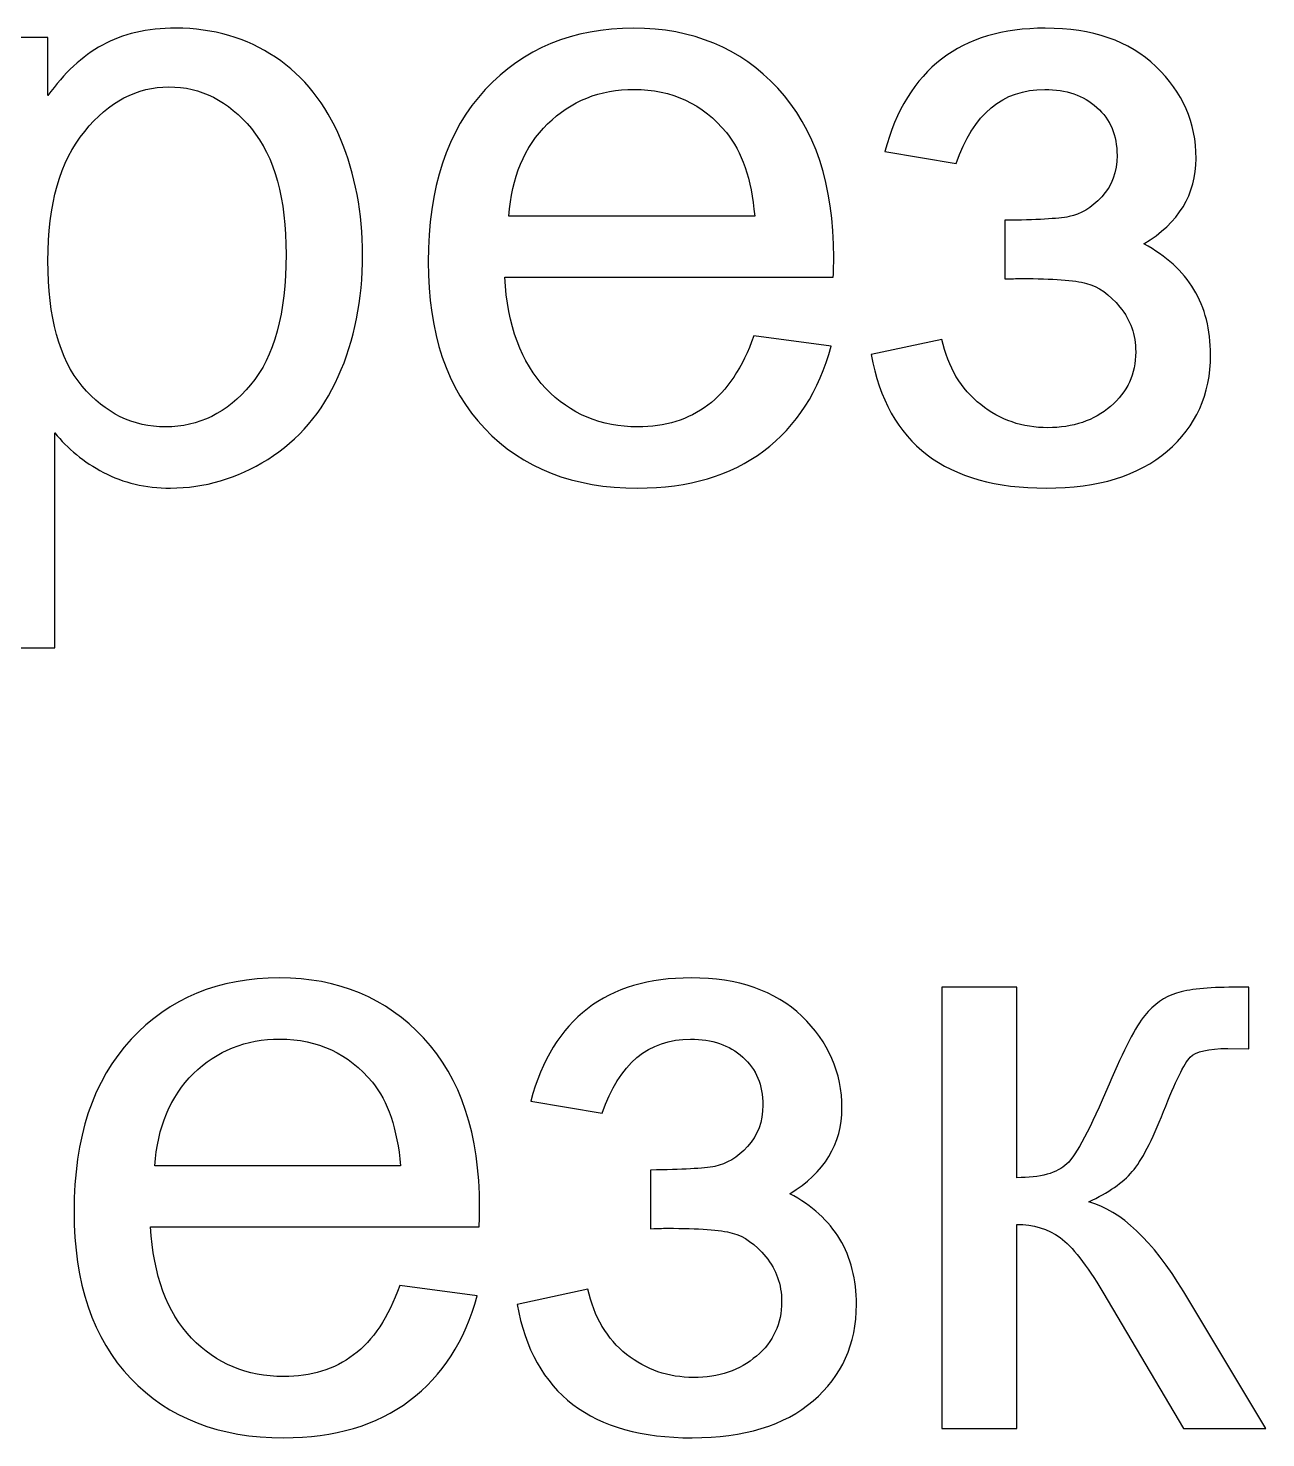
# Model space of a CAD drawing. Header units: millimetres. Extents: x 165 to 617, y -170 to 72.
# Drawn here: x 279.29 to 291.61, y 46.87 to 60.91 of the extents above; entities that cross this region are included whole.
import ezdxf

# ---------------------------------------------------------------- set-up
doc = ezdxf.new("R2010")
doc.units = ezdxf.units.MM
doc.header["$MEASUREMENT"] = 0
doc.layers.add('layer 1', color=7, linetype='Continuous')

msp = doc.modelspace()

# ---------------------------------------------------------------- linework, layer by layer
at = {"layer": 'layer 1', "color": 250}
for points, knots in [([(278.8099, 54.7368), (278.8099, 54.7368), (278.8099, 60.8159), (278.8099, 60.8159), (278.8099, 60.8159), (278.8099, 60.8159), (279.4872, 60.8159), (279.4872, 60.8159), (279.4872, 60.8159), (279.4872, 60.8159), (279.4872, 60.2388), (279.4872, 60.2388), (279.4872, 60.2388), (279.6467, 60.4617), (279.8273, 60.6296), (280.0291, 60.7411), (280.0291, 60.7411), (280.2295, 60.8526), (280.4736, 60.9091), (280.7601, 60.9091), (280.7601, 60.9091), (281.1354, 60.9091), (281.4656, 60.8131), (281.7521, 60.6198), (281.7521, 60.6198), (282.0385, 60.4279), (282.2544, 60.1555), (282.4012, 59.8056), (282.4012, 59.8056), (282.5465, 59.4542), (282.6199, 59.0704), (282.6199, 58.6513), (282.6199, 58.6513), (282.6199, 58.2039), (282.5395, 57.8004), (282.3786, 57.4405), (282.3786, 57.4405), (282.2177, 57.0821), (281.9835, 56.8069), (281.6759, 56.615), (281.6759, 56.615), (281.3697, 56.4245), (281.0465, 56.3286), (280.7079, 56.3286), (280.7079, 56.3286), (280.4595, 56.3286), (280.2365, 56.3808), (280.0404, 56.4852), (280.0404, 56.4852), (279.8428, 56.5896), (279.682, 56.7209), (279.555, 56.8803), (279.555, 56.8803), (279.555, 56.8803), (279.555, 54.7368), (279.555, 54.7368), (279.555, 54.7368), (279.555, 54.7368), (278.8099, 54.7368), (278.8099, 54.7368)], [0, 0, 0, 0, 0.0625, 0.0625, 0.0625, 0.0625, 0.125, 0.125, 0.125, 0.125, 0.1875, 0.1875, 0.1875, 0.1875, 0.25, 0.25, 0.25, 0.25, 0.3125, 0.3125, 0.3125, 0.3125, 0.375, 0.375, 0.375, 0.375, 0.4375, 0.4375, 0.4375, 0.4375, 0.5, 0.5, 0.5, 0.5, 0.5625, 0.5625, 0.5625, 0.5625, 0.625, 0.625, 0.625, 0.625, 0.6875, 0.6875, 0.6875, 0.6875, 0.75, 0.75, 0.75, 0.75, 0.8125, 0.8125, 0.8125, 0.8125, 0.875, 0.875, 0.875, 0.875, 1, 1, 1, 1]), ([(286.516, 57.8441), (286.516, 57.8441), (287.2865, 57.7425), (287.2865, 57.7425), (287.2865, 57.7425), (287.1665, 57.2952), (286.9422, 56.9466), (286.6148, 56.6997), (286.6148, 56.6997), (286.2874, 56.4527), (285.8697, 56.3286), (285.3603, 56.3286), (285.3603, 56.3286), (284.7197, 56.3286), (284.2117, 56.5261), (283.8363, 56.9212), (283.8363, 56.9212), (283.4609, 57.3149), (283.2733, 57.8695), (283.2733, 58.5821), (283.2733, 58.5821), (283.2733, 59.3187), (283.4624, 59.8916), (283.8419, 60.298), (283.8419, 60.298), (284.2215, 60.7059), (284.714, 60.9091), (285.3194, 60.9091), (285.3194, 60.9091), (285.905, 60.9091), (286.3834, 60.7101), (286.7545, 60.3107), (286.7545, 60.3107), (287.1256, 59.9114), (287.3119, 59.3498), (287.3119, 58.6259), (287.3119, 58.6259), (287.3119, 58.5821), (287.3105, 58.5158), (287.3077, 58.4283), (287.3077, 58.4283), (287.3077, 58.4283), (284.0353, 58.4283), (284.0353, 58.4283), (284.0353, 58.4283), (284.0635, 57.9471), (284.199, 57.5774), (284.4445, 57.322), (284.4445, 57.322), (284.6886, 57.0666), (284.9948, 56.9382), (285.3603, 56.9382), (285.3603, 56.9382), (285.6327, 56.9382), (285.8655, 57.0101), (286.0574, 57.1541), (286.0574, 57.1541), (286.2507, 57.298), (286.4031, 57.528), (286.516, 57.8441)], [0, 0, 0, 0, 0.0625, 0.0625, 0.0625, 0.0625, 0.125, 0.125, 0.125, 0.125, 0.1875, 0.1875, 0.1875, 0.1875, 0.25, 0.25, 0.25, 0.25, 0.3125, 0.3125, 0.3125, 0.3125, 0.375, 0.375, 0.375, 0.375, 0.4375, 0.4375, 0.4375, 0.4375, 0.5, 0.5, 0.5, 0.5, 0.5625, 0.5625, 0.5625, 0.5625, 0.625, 0.625, 0.625, 0.625, 0.6875, 0.6875, 0.6875, 0.6875, 0.75, 0.75, 0.75, 0.75, 0.8125, 0.8125, 0.8125, 0.8125, 0.875, 0.875, 0.875, 0.875, 1, 1, 1, 1]), ([(289.0151, 58.4114), (289.0151, 58.4114), (289.0151, 58.9956), (289.0151, 58.9956), (289.0151, 58.9956), (289.3283, 58.9984), (289.5428, 59.0111), (289.6557, 59.0323), (289.6557, 59.0323), (289.77, 59.0548), (289.8787, 59.1198), (289.9803, 59.2298), (289.9803, 59.2298), (290.0819, 59.3399), (290.1327, 59.4768), (290.1327, 59.6419), (290.1327, 59.6419), (290.1327, 59.8408), (290.0664, 60.0017), (289.9323, 60.1202), (289.9323, 60.1202), (289.7982, 60.2402), (289.6261, 60.2994), (289.413, 60.2994), (289.413, 60.2994), (288.9939, 60.2994), (288.7004, 60.0539), (288.5325, 59.5628), (288.5325, 59.5628), (288.5325, 59.5628), (287.8213, 59.6814), (287.8213, 59.6814), (287.8213, 59.6814), (288.0414, 60.4998), (288.5748, 60.9091), (289.4187, 60.9091), (289.4187, 60.9091), (289.8871, 60.9091), (290.254, 60.7821), (290.5207, 60.5266), (290.5207, 60.5266), (290.7874, 60.2712), (290.9201, 59.9664), (290.9201, 59.6122), (290.9201, 59.6122), (290.9201, 59.2552), (290.7465, 58.9702), (290.4008, 58.7599), (290.4008, 58.7599), (290.6223, 58.6414), (290.7874, 58.4904), (290.8989, 58.307), (290.8989, 58.307), (291.009, 58.1235), (291.064, 57.9062), (291.064, 57.655), (291.064, 57.655), (291.064, 57.2613), (290.9201, 56.9424), (290.6336, 56.6969), (290.6336, 56.6969), (290.3458, 56.4513), (289.945, 56.3286), (289.4285, 56.3286), (289.4285, 56.3286), (288.4266, 56.3286), (287.8453, 56.7717), (287.6858, 57.6578), (287.6858, 57.6578), (287.6858, 57.6578), (288.3885, 57.8102), (288.3885, 57.8102), (288.3885, 57.8102), (288.452, 57.5308), (288.5804, 57.3135), (288.7752, 57.1597), (288.7752, 57.1597), (288.9699, 57.0059), (289.1915, 56.9297), (289.4426, 56.9297), (289.4426, 56.9297), (289.6938, 56.9297), (289.9027, 57.0003), (290.0692, 57.1428), (290.0692, 57.1428), (290.2357, 57.2839), (290.3189, 57.4645), (290.3189, 57.6846), (290.3189, 57.6846), (290.3189, 57.8554), (290.2667, 58.0036), (290.1623, 58.1306), (290.1623, 58.1306), (290.0579, 58.2576), (289.9464, 58.3366), (289.8279, 58.3676), (289.8279, 58.3676), (289.7093, 58.4001), (289.4949, 58.4156), (289.1844, 58.4156), (289.1844, 58.4156), (289.159, 58.4156), (289.1026, 58.4142), (289.0151, 58.4114)], [0, 0, 0, 0, 0.037037, 0.037037, 0.037037, 0.037037, 0.0740741, 0.0740741, 0.0740741, 0.0740741, 0.1111111, 0.1111111, 0.1111111, 0.1111111, 0.1481481, 0.1481481, 0.1481481, 0.1481481, 0.1851852, 0.1851852, 0.1851852, 0.1851852, 0.2222222, 0.2222222, 0.2222222, 0.2222222, 0.2592593, 0.2592593, 0.2592593, 0.2592593, 0.2962963, 0.2962963, 0.2962963, 0.2962963, 0.3333333, 0.3333333, 0.3333333, 0.3333333, 0.3703704, 0.3703704, 0.3703704, 0.3703704, 0.4074074, 0.4074074, 0.4074074, 0.4074074, 0.4444444, 0.4444444, 0.4444444, 0.4444444, 0.4814815, 0.4814815, 0.4814815, 0.4814815, 0.5185185, 0.5185185, 0.5185185, 0.5185185, 0.5555556, 0.5555556, 0.5555556, 0.5555556, 0.5925926, 0.5925926, 0.5925926, 0.5925926, 0.6296296, 0.6296296, 0.6296296, 0.6296296, 0.6666667, 0.6666667, 0.6666667, 0.6666667, 0.7037037, 0.7037037, 0.7037037, 0.7037037, 0.7407407, 0.7407407, 0.7407407, 0.7407407, 0.7777778, 0.7777778, 0.7777778, 0.7777778, 0.8148148, 0.8148148, 0.8148148, 0.8148148, 0.8518519, 0.8518519, 0.8518519, 0.8518519, 0.8888889, 0.8888889, 0.8888889, 0.8888889, 0.9259259, 0.9259259, 0.9259259, 0.9259259, 1, 1, 1, 1]), ([(279.4872, 58.592), (279.4872, 58.029), (279.6015, 57.6127), (279.8287, 57.3432), (279.8287, 57.3432), (280.0573, 57.0736), (280.3339, 56.9382), (280.6585, 56.9382), (280.6585, 56.9382), (280.9887, 56.9382), (281.2709, 57.0779), (281.5051, 57.3573), (281.5051, 57.3573), (281.7408, 57.6367), (281.8579, 58.0685), (281.8579, 58.6541), (281.8579, 58.6541), (281.8579, 59.2129), (281.7436, 59.6306), (281.5136, 59.9086), (281.5136, 59.9086), (281.2836, 60.1866), (281.0098, 60.3248), (280.6909, 60.3248), (280.6909, 60.3248), (280.3748, 60.3248), (280.0954, 60.1767), (279.8527, 59.8818), (279.8527, 59.8818), (279.6086, 59.5854), (279.4872, 59.1564), (279.4872, 58.592)], [0, 0, 0, 0, 0.1111111, 0.1111111, 0.1111111, 0.1111111, 0.2222222, 0.2222222, 0.2222222, 0.2222222, 0.3333333, 0.3333333, 0.3333333, 0.3333333, 0.4444444, 0.4444444, 0.4444444, 0.4444444, 0.5555556, 0.5555556, 0.5555556, 0.5555556, 0.6666667, 0.6666667, 0.6666667, 0.6666667, 0.7777778, 0.7777778, 0.7777778, 0.7777778, 1, 1, 1, 1]), ([(284.0776, 59.0379), (284.0776, 59.0379), (286.5245, 59.0379), (286.5245, 59.0379), (286.5245, 59.0379), (286.492, 59.4076), (286.3975, 59.6842), (286.2437, 59.8691), (286.2437, 59.8691), (286.008, 60.1555), (285.7004, 60.2994), (285.3236, 60.2994), (285.3236, 60.2994), (284.9821, 60.2994), (284.6957, 60.1851), (284.4628, 59.9565), (284.4628, 59.9565), (284.2314, 59.7279), (284.103, 59.4217), (284.0776, 59.0379)], [0, 0, 0, 0, 0.1666667, 0.1666667, 0.1666667, 0.1666667, 0.3333333, 0.3333333, 0.3333333, 0.3333333, 0.5, 0.5, 0.5, 0.5, 0.6666667, 0.6666667, 0.6666667, 0.6666667, 1, 1, 1, 1]), ([(282.9896, 48.3854), (282.9896, 48.3854), (283.7601, 48.2838), (283.7601, 48.2838), (283.7601, 48.2838), (283.6401, 47.8365), (283.4158, 47.4879), (283.0884, 47.241), (283.0884, 47.241), (282.761, 46.994), (282.3433, 46.8699), (281.8339, 46.8699), (281.8339, 46.8699), (281.1933, 46.8699), (280.6853, 47.0674), (280.3099, 47.4625), (280.3099, 47.4625), (279.9345, 47.8562), (279.7469, 48.4108), (279.7469, 49.1234), (279.7469, 49.1234), (279.7469, 49.86), (279.936, 50.4329), (280.3155, 50.8393), (280.3155, 50.8393), (280.6951, 51.2472), (281.1876, 51.4504), (281.793, 51.4504), (281.793, 51.4504), (282.3786, 51.4504), (282.857, 51.2514), (283.2281, 50.852), (283.2281, 50.852), (283.5992, 50.4527), (283.7855, 49.8911), (283.7855, 49.1672), (283.7855, 49.1672), (283.7855, 49.1234), (283.7841, 49.0571), (283.7813, 48.9696), (283.7813, 48.9696), (283.7813, 48.9696), (280.5089, 48.9696), (280.5089, 48.9696), (280.5089, 48.9696), (280.5371, 48.4884), (280.6726, 48.1187), (280.9181, 47.8633), (280.9181, 47.8633), (281.1622, 47.6079), (281.4684, 47.4795), (281.8339, 47.4795), (281.8339, 47.4795), (282.1063, 47.4795), (282.3391, 47.5514), (282.531, 47.6954), (282.531, 47.6954), (282.7243, 47.8393), (282.8767, 48.0693), (282.9896, 48.3854)], [0, 0, 0, 0, 0.0625, 0.0625, 0.0625, 0.0625, 0.125, 0.125, 0.125, 0.125, 0.1875, 0.1875, 0.1875, 0.1875, 0.25, 0.25, 0.25, 0.25, 0.3125, 0.3125, 0.3125, 0.3125, 0.375, 0.375, 0.375, 0.375, 0.4375, 0.4375, 0.4375, 0.4375, 0.5, 0.5, 0.5, 0.5, 0.5625, 0.5625, 0.5625, 0.5625, 0.625, 0.625, 0.625, 0.625, 0.6875, 0.6875, 0.6875, 0.6875, 0.75, 0.75, 0.75, 0.75, 0.8125, 0.8125, 0.8125, 0.8125, 0.875, 0.875, 0.875, 0.875, 1, 1, 1, 1]), ([(285.4887, 48.9527), (285.4887, 48.9527), (285.4887, 49.5369), (285.4887, 49.5369), (285.4887, 49.5369), (285.8019, 49.5397), (286.0164, 49.5524), (286.1293, 49.5736), (286.1293, 49.5736), (286.2436, 49.5961), (286.3523, 49.6611), (286.4539, 49.7711), (286.4539, 49.7711), (286.5555, 49.8812), (286.6063, 50.0181), (286.6063, 50.1832), (286.6063, 50.1832), (286.6063, 50.3821), (286.54, 50.543), (286.4059, 50.6615), (286.4059, 50.6615), (286.2718, 50.7815), (286.0997, 50.8407), (285.8866, 50.8407), (285.8866, 50.8407), (285.4675, 50.8407), (285.174, 50.5952), (285.0061, 50.1041), (285.0061, 50.1041), (285.0061, 50.1041), (284.2949, 50.2227), (284.2949, 50.2227), (284.2949, 50.2227), (284.515, 51.0411), (285.0484, 51.4504), (285.8923, 51.4504), (285.8923, 51.4504), (286.3607, 51.4504), (286.7276, 51.3234), (286.9943, 51.0679), (286.9943, 51.0679), (287.261, 50.8125), (287.3937, 50.5077), (287.3937, 50.1535), (287.3937, 50.1535), (287.3937, 49.7965), (287.2201, 49.5115), (286.8744, 49.3012), (286.8744, 49.3012), (287.0959, 49.1827), (287.261, 49.0317), (287.3725, 48.8483), (287.3725, 48.8483), (287.4826, 48.6648), (287.5376, 48.4475), (287.5376, 48.1963), (287.5376, 48.1963), (287.5376, 47.8026), (287.3937, 47.4837), (287.1072, 47.2382), (287.1072, 47.2382), (286.8194, 46.9926), (286.4186, 46.8699), (285.9021, 46.8699), (285.9021, 46.8699), (284.9002, 46.8699), (284.3189, 47.313), (284.1594, 48.1991), (284.1594, 48.1991), (284.1594, 48.1991), (284.8621, 48.3515), (284.8621, 48.3515), (284.8621, 48.3515), (284.9256, 48.0721), (285.054, 47.8548), (285.2488, 47.701), (285.2488, 47.701), (285.4435, 47.5472), (285.6651, 47.471), (285.9162, 47.471), (285.9162, 47.471), (286.1674, 47.471), (286.3763, 47.5416), (286.5428, 47.6841), (286.5428, 47.6841), (286.7093, 47.8252), (286.7925, 48.0058), (286.7925, 48.2259), (286.7925, 48.2259), (286.7925, 48.3967), (286.7403, 48.5449), (286.6359, 48.6719), (286.6359, 48.6719), (286.5315, 48.7989), (286.42, 48.8779), (286.3015, 48.9089), (286.3015, 48.9089), (286.1829, 48.9414), (285.9685, 48.9569), (285.658, 48.9569), (285.658, 48.9569), (285.6326, 48.9569), (285.5762, 48.9555), (285.4887, 48.9527)], [0, 0, 0, 0, 0.037037, 0.037037, 0.037037, 0.037037, 0.0740741, 0.0740741, 0.0740741, 0.0740741, 0.1111111, 0.1111111, 0.1111111, 0.1111111, 0.1481481, 0.1481481, 0.1481481, 0.1481481, 0.1851852, 0.1851852, 0.1851852, 0.1851852, 0.2222222, 0.2222222, 0.2222222, 0.2222222, 0.2592593, 0.2592593, 0.2592593, 0.2592593, 0.2962963, 0.2962963, 0.2962963, 0.2962963, 0.3333333, 0.3333333, 0.3333333, 0.3333333, 0.3703704, 0.3703704, 0.3703704, 0.3703704, 0.4074074, 0.4074074, 0.4074074, 0.4074074, 0.4444444, 0.4444444, 0.4444444, 0.4444444, 0.4814815, 0.4814815, 0.4814815, 0.4814815, 0.5185185, 0.5185185, 0.5185185, 0.5185185, 0.5555556, 0.5555556, 0.5555556, 0.5555556, 0.5925926, 0.5925926, 0.5925926, 0.5925926, 0.6296296, 0.6296296, 0.6296296, 0.6296296, 0.6666667, 0.6666667, 0.6666667, 0.6666667, 0.7037037, 0.7037037, 0.7037037, 0.7037037, 0.7407407, 0.7407407, 0.7407407, 0.7407407, 0.7777778, 0.7777778, 0.7777778, 0.7777778, 0.8148148, 0.8148148, 0.8148148, 0.8148148, 0.8518519, 0.8518519, 0.8518519, 0.8518519, 0.8888889, 0.8888889, 0.8888889, 0.8888889, 0.9259259, 0.9259259, 0.9259259, 0.9259259, 1, 1, 1, 1]), ([(288.3885, 51.3572), (288.3885, 51.3572), (289.1336, 51.3572), (289.1336, 51.3572), (289.1336, 51.3572), (289.1336, 51.3572), (289.1336, 49.4607), (289.1336, 49.4607), (289.1336, 49.4607), (289.3707, 49.4607), (289.5372, 49.5058), (289.6331, 49.5976), (289.6331, 49.5976), (289.7277, 49.6879), (289.8674, 49.9517), (290.0537, 50.3906), (290.0537, 50.3906), (290.2004, 50.7377), (290.3189, 50.9663), (290.4093, 51.0764), (290.4093, 51.0764), (290.501, 51.1865), (290.6054, 51.2613), (290.7239, 51.2994), (290.7239, 51.2994), (290.8439, 51.3375), (291.0344, 51.3572), (291.2954, 51.3572), (291.2954, 51.3572), (291.2954, 51.3572), (291.445, 51.3572), (291.445, 51.3572), (291.445, 51.3572), (291.445, 51.3572), (291.445, 50.7434), (291.445, 50.7434), (291.445, 50.7434), (291.445, 50.7434), (291.2376, 50.7476), (291.2376, 50.7476), (291.2376, 50.7476), (291.0414, 50.7476), (290.9158, 50.718), (290.8608, 50.6601), (290.8608, 50.6601), (290.803, 50.5994), (290.7141, 50.4188), (290.5955, 50.1183), (290.5955, 50.1183), (290.4826, 49.8304), (290.3796, 49.6314), (290.2851, 49.5214), (290.2851, 49.5214), (290.1919, 49.4113), (290.0466, 49.3111), (289.8505, 49.2194), (289.8505, 49.2194), (290.1708, 49.1333), (290.4869, 48.8356), (290.7973, 48.3247), (290.7973, 48.3247), (290.7973, 48.3247), (291.6143, 46.963), (291.6143, 46.963), (291.6143, 46.963), (291.6143, 46.963), (290.7959, 46.963), (290.7959, 46.963), (290.7959, 46.963), (290.7959, 46.963), (289.9902, 48.3205), (289.9902, 48.3205), (289.9902, 48.3205), (289.8279, 48.5957), (289.6868, 48.7763), (289.5668, 48.8638), (289.5668, 48.8638), (289.4455, 48.9513), (289.3015, 48.995), (289.1336, 48.995), (289.1336, 48.995), (289.1336, 48.995), (289.1336, 46.963), (289.1336, 46.963), (289.1336, 46.963), (289.1336, 46.963), (288.3885, 46.963), (288.3885, 46.963), (288.3885, 46.963), (288.3885, 46.963), (288.3885, 51.3572), (288.3885, 51.3572)], [0, 0, 0, 0, 0.0416667, 0.0416667, 0.0416667, 0.0416667, 0.0833333, 0.0833333, 0.0833333, 0.0833333, 0.125, 0.125, 0.125, 0.125, 0.1666667, 0.1666667, 0.1666667, 0.1666667, 0.2083333, 0.2083333, 0.2083333, 0.2083333, 0.25, 0.25, 0.25, 0.25, 0.2916667, 0.2916667, 0.2916667, 0.2916667, 0.3333333, 0.3333333, 0.3333333, 0.3333333, 0.375, 0.375, 0.375, 0.375, 0.4166667, 0.4166667, 0.4166667, 0.4166667, 0.4583333, 0.4583333, 0.4583333, 0.4583333, 0.5, 0.5, 0.5, 0.5, 0.5416667, 0.5416667, 0.5416667, 0.5416667, 0.5833333, 0.5833333, 0.5833333, 0.5833333, 0.625, 0.625, 0.625, 0.625, 0.6666667, 0.6666667, 0.6666667, 0.6666667, 0.7083333, 0.7083333, 0.7083333, 0.7083333, 0.75, 0.75, 0.75, 0.75, 0.7916667, 0.7916667, 0.7916667, 0.7916667, 0.8333333, 0.8333333, 0.8333333, 0.8333333, 0.875, 0.875, 0.875, 0.875, 0.9166667, 0.9166667, 0.9166667, 0.9166667, 1, 1, 1, 1]), ([(280.5512, 49.5792), (280.5512, 49.5792), (282.9981, 49.5792), (282.9981, 49.5792), (282.9981, 49.5792), (282.9656, 49.9489), (282.8711, 50.2255), (282.7173, 50.4104), (282.7173, 50.4104), (282.4816, 50.6968), (282.174, 50.8407), (281.7972, 50.8407), (281.7972, 50.8407), (281.4557, 50.8407), (281.1693, 50.7264), (280.9364, 50.4978), (280.9364, 50.4978), (280.705, 50.2692), (280.5766, 49.963), (280.5512, 49.5792)], [0, 0, 0, 0, 0.1666667, 0.1666667, 0.1666667, 0.1666667, 0.3333333, 0.3333333, 0.3333333, 0.3333333, 0.5, 0.5, 0.5, 0.5, 0.6666667, 0.6666667, 0.6666667, 0.6666667, 1, 1, 1, 1])]:
    msp.add_open_spline(points, degree=3, knots=knots, dxfattribs=at)
at = {"layer": 'layer 1', "color": 250, "lineweight": 9}
for points, knots in [([(278.8099, 54.7368), (278.8099, 54.7368), (278.8099, 60.8159), (278.8099, 60.8159), (278.8099, 60.8159), (278.8099, 60.8159), (279.4872, 60.8159), (279.4872, 60.8159), (279.4872, 60.8159), (279.4872, 60.8159), (279.4872, 60.2388), (279.4872, 60.2388), (279.4872, 60.2388), (279.6467, 60.4617), (279.8273, 60.6296), (280.0291, 60.7411), (280.0291, 60.7411), (280.2295, 60.8526), (280.4736, 60.9091), (280.7601, 60.9091), (280.7601, 60.9091), (281.1354, 60.9091), (281.4656, 60.8131), (281.7521, 60.6198), (281.7521, 60.6198), (282.0385, 60.4279), (282.2544, 60.1555), (282.4012, 59.8056), (282.4012, 59.8056), (282.5465, 59.4542), (282.6199, 59.0704), (282.6199, 58.6513), (282.6199, 58.6513), (282.6199, 58.2039), (282.5395, 57.8004), (282.3786, 57.4405), (282.3786, 57.4405), (282.2177, 57.0821), (281.9835, 56.8069), (281.6759, 56.615), (281.6759, 56.615), (281.3697, 56.4245), (281.0465, 56.3286), (280.7079, 56.3286), (280.7079, 56.3286), (280.4595, 56.3286), (280.2365, 56.3808), (280.0404, 56.4852), (280.0404, 56.4852), (279.8428, 56.5896), (279.682, 56.7209), (279.555, 56.8803), (279.555, 56.8803), (279.555, 56.8803), (279.555, 54.7368), (279.555, 54.7368), (279.555, 54.7368), (279.555, 54.7368), (278.8099, 54.7368), (278.8099, 54.7368)], [0, 0, 0, 0, 0.0625, 0.0625, 0.0625, 0.0625, 0.125, 0.125, 0.125, 0.125, 0.1875, 0.1875, 0.1875, 0.1875, 0.25, 0.25, 0.25, 0.25, 0.3125, 0.3125, 0.3125, 0.3125, 0.375, 0.375, 0.375, 0.375, 0.4375, 0.4375, 0.4375, 0.4375, 0.5, 0.5, 0.5, 0.5, 0.5625, 0.5625, 0.5625, 0.5625, 0.625, 0.625, 0.625, 0.625, 0.6875, 0.6875, 0.6875, 0.6875, 0.75, 0.75, 0.75, 0.75, 0.8125, 0.8125, 0.8125, 0.8125, 0.875, 0.875, 0.875, 0.875, 1, 1, 1, 1]), ([(286.516, 57.8441), (286.516, 57.8441), (287.2865, 57.7425), (287.2865, 57.7425), (287.2865, 57.7425), (287.1665, 57.2952), (286.9422, 56.9466), (286.6148, 56.6997), (286.6148, 56.6997), (286.2874, 56.4527), (285.8697, 56.3286), (285.3603, 56.3286), (285.3603, 56.3286), (284.7197, 56.3286), (284.2117, 56.5261), (283.8363, 56.9212), (283.8363, 56.9212), (283.4609, 57.3149), (283.2733, 57.8695), (283.2733, 58.5821), (283.2733, 58.5821), (283.2733, 59.3187), (283.4624, 59.8916), (283.8419, 60.298), (283.8419, 60.298), (284.2215, 60.7059), (284.714, 60.9091), (285.3194, 60.9091), (285.3194, 60.9091), (285.905, 60.9091), (286.3834, 60.7101), (286.7545, 60.3107), (286.7545, 60.3107), (287.1256, 59.9114), (287.3119, 59.3498), (287.3119, 58.6259), (287.3119, 58.6259), (287.3119, 58.5821), (287.3105, 58.5158), (287.3077, 58.4283), (287.3077, 58.4283), (287.3077, 58.4283), (284.0353, 58.4283), (284.0353, 58.4283), (284.0353, 58.4283), (284.0635, 57.9471), (284.199, 57.5774), (284.4445, 57.322), (284.4445, 57.322), (284.6886, 57.0666), (284.9948, 56.9382), (285.3603, 56.9382), (285.3603, 56.9382), (285.6327, 56.9382), (285.8655, 57.0101), (286.0574, 57.1541), (286.0574, 57.1541), (286.2507, 57.298), (286.4031, 57.528), (286.516, 57.8441)], [0, 0, 0, 0, 0.0625, 0.0625, 0.0625, 0.0625, 0.125, 0.125, 0.125, 0.125, 0.1875, 0.1875, 0.1875, 0.1875, 0.25, 0.25, 0.25, 0.25, 0.3125, 0.3125, 0.3125, 0.3125, 0.375, 0.375, 0.375, 0.375, 0.4375, 0.4375, 0.4375, 0.4375, 0.5, 0.5, 0.5, 0.5, 0.5625, 0.5625, 0.5625, 0.5625, 0.625, 0.625, 0.625, 0.625, 0.6875, 0.6875, 0.6875, 0.6875, 0.75, 0.75, 0.75, 0.75, 0.8125, 0.8125, 0.8125, 0.8125, 0.875, 0.875, 0.875, 0.875, 1, 1, 1, 1]), ([(289.0151, 58.4114), (289.0151, 58.4114), (289.0151, 58.9956), (289.0151, 58.9956), (289.0151, 58.9956), (289.3283, 58.9984), (289.5428, 59.0111), (289.6557, 59.0323), (289.6557, 59.0323), (289.77, 59.0548), (289.8787, 59.1198), (289.9803, 59.2298), (289.9803, 59.2298), (290.0819, 59.3399), (290.1327, 59.4768), (290.1327, 59.6419), (290.1327, 59.6419), (290.1327, 59.8408), (290.0664, 60.0017), (289.9323, 60.1202), (289.9323, 60.1202), (289.7982, 60.2402), (289.6261, 60.2994), (289.413, 60.2994), (289.413, 60.2994), (288.9939, 60.2994), (288.7004, 60.0539), (288.5325, 59.5628), (288.5325, 59.5628), (288.5325, 59.5628), (287.8213, 59.6814), (287.8213, 59.6814), (287.8213, 59.6814), (288.0414, 60.4998), (288.5748, 60.9091), (289.4187, 60.9091), (289.4187, 60.9091), (289.8871, 60.9091), (290.254, 60.7821), (290.5207, 60.5266), (290.5207, 60.5266), (290.7874, 60.2712), (290.9201, 59.9664), (290.9201, 59.6122), (290.9201, 59.6122), (290.9201, 59.2552), (290.7465, 58.9702), (290.4008, 58.7599), (290.4008, 58.7599), (290.6223, 58.6414), (290.7874, 58.4904), (290.8989, 58.307), (290.8989, 58.307), (291.009, 58.1235), (291.064, 57.9062), (291.064, 57.655), (291.064, 57.655), (291.064, 57.2613), (290.9201, 56.9424), (290.6336, 56.6969), (290.6336, 56.6969), (290.3458, 56.4513), (289.945, 56.3286), (289.4285, 56.3286), (289.4285, 56.3286), (288.4266, 56.3286), (287.8453, 56.7717), (287.6858, 57.6578), (287.6858, 57.6578), (287.6858, 57.6578), (288.3885, 57.8102), (288.3885, 57.8102), (288.3885, 57.8102), (288.452, 57.5308), (288.5804, 57.3135), (288.7752, 57.1597), (288.7752, 57.1597), (288.9699, 57.0059), (289.1915, 56.9297), (289.4426, 56.9297), (289.4426, 56.9297), (289.6938, 56.9297), (289.9027, 57.0003), (290.0692, 57.1428), (290.0692, 57.1428), (290.2357, 57.2839), (290.3189, 57.4645), (290.3189, 57.6846), (290.3189, 57.6846), (290.3189, 57.8554), (290.2667, 58.0036), (290.1623, 58.1306), (290.1623, 58.1306), (290.0579, 58.2576), (289.9464, 58.3366), (289.8279, 58.3676), (289.8279, 58.3676), (289.7093, 58.4001), (289.4949, 58.4156), (289.1844, 58.4156), (289.1844, 58.4156), (289.159, 58.4156), (289.1026, 58.4142), (289.0151, 58.4114)], [0, 0, 0, 0, 0.037037, 0.037037, 0.037037, 0.037037, 0.0740741, 0.0740741, 0.0740741, 0.0740741, 0.1111111, 0.1111111, 0.1111111, 0.1111111, 0.1481481, 0.1481481, 0.1481481, 0.1481481, 0.1851852, 0.1851852, 0.1851852, 0.1851852, 0.2222222, 0.2222222, 0.2222222, 0.2222222, 0.2592593, 0.2592593, 0.2592593, 0.2592593, 0.2962963, 0.2962963, 0.2962963, 0.2962963, 0.3333333, 0.3333333, 0.3333333, 0.3333333, 0.3703704, 0.3703704, 0.3703704, 0.3703704, 0.4074074, 0.4074074, 0.4074074, 0.4074074, 0.4444444, 0.4444444, 0.4444444, 0.4444444, 0.4814815, 0.4814815, 0.4814815, 0.4814815, 0.5185185, 0.5185185, 0.5185185, 0.5185185, 0.5555556, 0.5555556, 0.5555556, 0.5555556, 0.5925926, 0.5925926, 0.5925926, 0.5925926, 0.6296296, 0.6296296, 0.6296296, 0.6296296, 0.6666667, 0.6666667, 0.6666667, 0.6666667, 0.7037037, 0.7037037, 0.7037037, 0.7037037, 0.7407407, 0.7407407, 0.7407407, 0.7407407, 0.7777778, 0.7777778, 0.7777778, 0.7777778, 0.8148148, 0.8148148, 0.8148148, 0.8148148, 0.8518519, 0.8518519, 0.8518519, 0.8518519, 0.8888889, 0.8888889, 0.8888889, 0.8888889, 0.9259259, 0.9259259, 0.9259259, 0.9259259, 1, 1, 1, 1]), ([(279.4872, 58.592), (279.4872, 58.029), (279.6015, 57.6127), (279.8287, 57.3432), (279.8287, 57.3432), (280.0573, 57.0736), (280.3339, 56.9382), (280.6585, 56.9382), (280.6585, 56.9382), (280.9887, 56.9382), (281.2709, 57.0779), (281.5051, 57.3573), (281.5051, 57.3573), (281.7408, 57.6367), (281.8579, 58.0685), (281.8579, 58.6541), (281.8579, 58.6541), (281.8579, 59.2129), (281.7436, 59.6306), (281.5136, 59.9086), (281.5136, 59.9086), (281.2836, 60.1866), (281.0098, 60.3248), (280.6909, 60.3248), (280.6909, 60.3248), (280.3748, 60.3248), (280.0954, 60.1767), (279.8527, 59.8818), (279.8527, 59.8818), (279.6086, 59.5854), (279.4872, 59.1564), (279.4872, 58.592)], [0, 0, 0, 0, 0.1111111, 0.1111111, 0.1111111, 0.1111111, 0.2222222, 0.2222222, 0.2222222, 0.2222222, 0.3333333, 0.3333333, 0.3333333, 0.3333333, 0.4444444, 0.4444444, 0.4444444, 0.4444444, 0.5555556, 0.5555556, 0.5555556, 0.5555556, 0.6666667, 0.6666667, 0.6666667, 0.6666667, 0.7777778, 0.7777778, 0.7777778, 0.7777778, 1, 1, 1, 1]), ([(284.0776, 59.0379), (284.0776, 59.0379), (286.5245, 59.0379), (286.5245, 59.0379), (286.5245, 59.0379), (286.492, 59.4076), (286.3975, 59.6842), (286.2437, 59.8691), (286.2437, 59.8691), (286.008, 60.1555), (285.7004, 60.2994), (285.3236, 60.2994), (285.3236, 60.2994), (284.9821, 60.2994), (284.6957, 60.1851), (284.4628, 59.9565), (284.4628, 59.9565), (284.2314, 59.7279), (284.103, 59.4217), (284.0776, 59.0379)], [0, 0, 0, 0, 0.1666667, 0.1666667, 0.1666667, 0.1666667, 0.3333333, 0.3333333, 0.3333333, 0.3333333, 0.5, 0.5, 0.5, 0.5, 0.6666667, 0.6666667, 0.6666667, 0.6666667, 1, 1, 1, 1]), ([(282.9896, 48.3854), (282.9896, 48.3854), (283.7601, 48.2838), (283.7601, 48.2838), (283.7601, 48.2838), (283.6401, 47.8365), (283.4158, 47.4879), (283.0884, 47.241), (283.0884, 47.241), (282.761, 46.994), (282.3433, 46.8699), (281.8339, 46.8699), (281.8339, 46.8699), (281.1933, 46.8699), (280.6853, 47.0674), (280.3099, 47.4625), (280.3099, 47.4625), (279.9345, 47.8562), (279.7469, 48.4108), (279.7469, 49.1234), (279.7469, 49.1234), (279.7469, 49.86), (279.936, 50.4329), (280.3155, 50.8393), (280.3155, 50.8393), (280.6951, 51.2472), (281.1876, 51.4504), (281.793, 51.4504), (281.793, 51.4504), (282.3786, 51.4504), (282.857, 51.2514), (283.2281, 50.852), (283.2281, 50.852), (283.5992, 50.4527), (283.7855, 49.8911), (283.7855, 49.1672), (283.7855, 49.1672), (283.7855, 49.1234), (283.7841, 49.0571), (283.7813, 48.9696), (283.7813, 48.9696), (283.7813, 48.9696), (280.5089, 48.9696), (280.5089, 48.9696), (280.5089, 48.9696), (280.5371, 48.4884), (280.6726, 48.1187), (280.9181, 47.8633), (280.9181, 47.8633), (281.1622, 47.6079), (281.4684, 47.4795), (281.8339, 47.4795), (281.8339, 47.4795), (282.1063, 47.4795), (282.3391, 47.5514), (282.531, 47.6954), (282.531, 47.6954), (282.7243, 47.8393), (282.8767, 48.0693), (282.9896, 48.3854)], [0, 0, 0, 0, 0.0625, 0.0625, 0.0625, 0.0625, 0.125, 0.125, 0.125, 0.125, 0.1875, 0.1875, 0.1875, 0.1875, 0.25, 0.25, 0.25, 0.25, 0.3125, 0.3125, 0.3125, 0.3125, 0.375, 0.375, 0.375, 0.375, 0.4375, 0.4375, 0.4375, 0.4375, 0.5, 0.5, 0.5, 0.5, 0.5625, 0.5625, 0.5625, 0.5625, 0.625, 0.625, 0.625, 0.625, 0.6875, 0.6875, 0.6875, 0.6875, 0.75, 0.75, 0.75, 0.75, 0.8125, 0.8125, 0.8125, 0.8125, 0.875, 0.875, 0.875, 0.875, 1, 1, 1, 1]), ([(285.4887, 48.9527), (285.4887, 48.9527), (285.4887, 49.5369), (285.4887, 49.5369), (285.4887, 49.5369), (285.8019, 49.5397), (286.0164, 49.5524), (286.1293, 49.5736), (286.1293, 49.5736), (286.2436, 49.5961), (286.3523, 49.6611), (286.4539, 49.7711), (286.4539, 49.7711), (286.5555, 49.8812), (286.6063, 50.0181), (286.6063, 50.1832), (286.6063, 50.1832), (286.6063, 50.3821), (286.54, 50.543), (286.4059, 50.6615), (286.4059, 50.6615), (286.2718, 50.7815), (286.0997, 50.8407), (285.8866, 50.8407), (285.8866, 50.8407), (285.4675, 50.8407), (285.174, 50.5952), (285.0061, 50.1041), (285.0061, 50.1041), (285.0061, 50.1041), (284.2949, 50.2227), (284.2949, 50.2227), (284.2949, 50.2227), (284.515, 51.0411), (285.0484, 51.4504), (285.8923, 51.4504), (285.8923, 51.4504), (286.3607, 51.4504), (286.7276, 51.3234), (286.9943, 51.0679), (286.9943, 51.0679), (287.261, 50.8125), (287.3937, 50.5077), (287.3937, 50.1535), (287.3937, 50.1535), (287.3937, 49.7965), (287.2201, 49.5115), (286.8744, 49.3012), (286.8744, 49.3012), (287.0959, 49.1827), (287.261, 49.0317), (287.3725, 48.8483), (287.3725, 48.8483), (287.4826, 48.6648), (287.5376, 48.4475), (287.5376, 48.1963), (287.5376, 48.1963), (287.5376, 47.8026), (287.3937, 47.4837), (287.1072, 47.2382), (287.1072, 47.2382), (286.8194, 46.9926), (286.4186, 46.8699), (285.9021, 46.8699), (285.9021, 46.8699), (284.9002, 46.8699), (284.3189, 47.313), (284.1594, 48.1991), (284.1594, 48.1991), (284.1594, 48.1991), (284.8621, 48.3515), (284.8621, 48.3515), (284.8621, 48.3515), (284.9256, 48.0721), (285.054, 47.8548), (285.2488, 47.701), (285.2488, 47.701), (285.4435, 47.5472), (285.6651, 47.471), (285.9162, 47.471), (285.9162, 47.471), (286.1674, 47.471), (286.3763, 47.5416), (286.5428, 47.6841), (286.5428, 47.6841), (286.7093, 47.8252), (286.7925, 48.0058), (286.7925, 48.2259), (286.7925, 48.2259), (286.7925, 48.3967), (286.7403, 48.5449), (286.6359, 48.6719), (286.6359, 48.6719), (286.5315, 48.7989), (286.42, 48.8779), (286.3015, 48.9089), (286.3015, 48.9089), (286.1829, 48.9414), (285.9685, 48.9569), (285.658, 48.9569), (285.658, 48.9569), (285.6326, 48.9569), (285.5762, 48.9555), (285.4887, 48.9527)], [0, 0, 0, 0, 0.037037, 0.037037, 0.037037, 0.037037, 0.0740741, 0.0740741, 0.0740741, 0.0740741, 0.1111111, 0.1111111, 0.1111111, 0.1111111, 0.1481481, 0.1481481, 0.1481481, 0.1481481, 0.1851852, 0.1851852, 0.1851852, 0.1851852, 0.2222222, 0.2222222, 0.2222222, 0.2222222, 0.2592593, 0.2592593, 0.2592593, 0.2592593, 0.2962963, 0.2962963, 0.2962963, 0.2962963, 0.3333333, 0.3333333, 0.3333333, 0.3333333, 0.3703704, 0.3703704, 0.3703704, 0.3703704, 0.4074074, 0.4074074, 0.4074074, 0.4074074, 0.4444444, 0.4444444, 0.4444444, 0.4444444, 0.4814815, 0.4814815, 0.4814815, 0.4814815, 0.5185185, 0.5185185, 0.5185185, 0.5185185, 0.5555556, 0.5555556, 0.5555556, 0.5555556, 0.5925926, 0.5925926, 0.5925926, 0.5925926, 0.6296296, 0.6296296, 0.6296296, 0.6296296, 0.6666667, 0.6666667, 0.6666667, 0.6666667, 0.7037037, 0.7037037, 0.7037037, 0.7037037, 0.7407407, 0.7407407, 0.7407407, 0.7407407, 0.7777778, 0.7777778, 0.7777778, 0.7777778, 0.8148148, 0.8148148, 0.8148148, 0.8148148, 0.8518519, 0.8518519, 0.8518519, 0.8518519, 0.8888889, 0.8888889, 0.8888889, 0.8888889, 0.9259259, 0.9259259, 0.9259259, 0.9259259, 1, 1, 1, 1]), ([(288.3885, 51.3572), (288.3885, 51.3572), (289.1336, 51.3572), (289.1336, 51.3572), (289.1336, 51.3572), (289.1336, 51.3572), (289.1336, 49.4607), (289.1336, 49.4607), (289.1336, 49.4607), (289.3707, 49.4607), (289.5372, 49.5058), (289.6331, 49.5976), (289.6331, 49.5976), (289.7277, 49.6879), (289.8674, 49.9517), (290.0537, 50.3906), (290.0537, 50.3906), (290.2004, 50.7377), (290.3189, 50.9663), (290.4093, 51.0764), (290.4093, 51.0764), (290.501, 51.1865), (290.6054, 51.2613), (290.7239, 51.2994), (290.7239, 51.2994), (290.8439, 51.3375), (291.0344, 51.3572), (291.2954, 51.3572), (291.2954, 51.3572), (291.2954, 51.3572), (291.445, 51.3572), (291.445, 51.3572), (291.445, 51.3572), (291.445, 51.3572), (291.445, 50.7434), (291.445, 50.7434), (291.445, 50.7434), (291.445, 50.7434), (291.2376, 50.7476), (291.2376, 50.7476), (291.2376, 50.7476), (291.0414, 50.7476), (290.9158, 50.718), (290.8608, 50.6601), (290.8608, 50.6601), (290.803, 50.5994), (290.7141, 50.4188), (290.5955, 50.1183), (290.5955, 50.1183), (290.4826, 49.8304), (290.3796, 49.6314), (290.2851, 49.5214), (290.2851, 49.5214), (290.1919, 49.4113), (290.0466, 49.3111), (289.8505, 49.2194), (289.8505, 49.2194), (290.1708, 49.1333), (290.4869, 48.8356), (290.7973, 48.3247), (290.7973, 48.3247), (290.7973, 48.3247), (291.6143, 46.963), (291.6143, 46.963), (291.6143, 46.963), (291.6143, 46.963), (290.7959, 46.963), (290.7959, 46.963), (290.7959, 46.963), (290.7959, 46.963), (289.9902, 48.3205), (289.9902, 48.3205), (289.9902, 48.3205), (289.8279, 48.5957), (289.6868, 48.7763), (289.5668, 48.8638), (289.5668, 48.8638), (289.4455, 48.9513), (289.3015, 48.995), (289.1336, 48.995), (289.1336, 48.995), (289.1336, 48.995), (289.1336, 46.963), (289.1336, 46.963), (289.1336, 46.963), (289.1336, 46.963), (288.3885, 46.963), (288.3885, 46.963), (288.3885, 46.963), (288.3885, 46.963), (288.3885, 51.3572), (288.3885, 51.3572)], [0, 0, 0, 0, 0.0416667, 0.0416667, 0.0416667, 0.0416667, 0.0833333, 0.0833333, 0.0833333, 0.0833333, 0.125, 0.125, 0.125, 0.125, 0.1666667, 0.1666667, 0.1666667, 0.1666667, 0.2083333, 0.2083333, 0.2083333, 0.2083333, 0.25, 0.25, 0.25, 0.25, 0.2916667, 0.2916667, 0.2916667, 0.2916667, 0.3333333, 0.3333333, 0.3333333, 0.3333333, 0.375, 0.375, 0.375, 0.375, 0.4166667, 0.4166667, 0.4166667, 0.4166667, 0.4583333, 0.4583333, 0.4583333, 0.4583333, 0.5, 0.5, 0.5, 0.5, 0.5416667, 0.5416667, 0.5416667, 0.5416667, 0.5833333, 0.5833333, 0.5833333, 0.5833333, 0.625, 0.625, 0.625, 0.625, 0.6666667, 0.6666667, 0.6666667, 0.6666667, 0.7083333, 0.7083333, 0.7083333, 0.7083333, 0.75, 0.75, 0.75, 0.75, 0.7916667, 0.7916667, 0.7916667, 0.7916667, 0.8333333, 0.8333333, 0.8333333, 0.8333333, 0.875, 0.875, 0.875, 0.875, 0.9166667, 0.9166667, 0.9166667, 0.9166667, 1, 1, 1, 1]), ([(280.5512, 49.5792), (280.5512, 49.5792), (282.9981, 49.5792), (282.9981, 49.5792), (282.9981, 49.5792), (282.9656, 49.9489), (282.8711, 50.2255), (282.7173, 50.4104), (282.7173, 50.4104), (282.4816, 50.6968), (282.174, 50.8407), (281.7972, 50.8407), (281.7972, 50.8407), (281.4557, 50.8407), (281.1693, 50.7264), (280.9364, 50.4978), (280.9364, 50.4978), (280.705, 50.2692), (280.5766, 49.963), (280.5512, 49.5792)], [0, 0, 0, 0, 0.1666667, 0.1666667, 0.1666667, 0.1666667, 0.3333333, 0.3333333, 0.3333333, 0.3333333, 0.5, 0.5, 0.5, 0.5, 0.6666667, 0.6666667, 0.6666667, 0.6666667, 1, 1, 1, 1])]:
    msp.add_open_spline(points, degree=3, knots=knots, dxfattribs=at)

doc.saveas('drawing.dxf')
